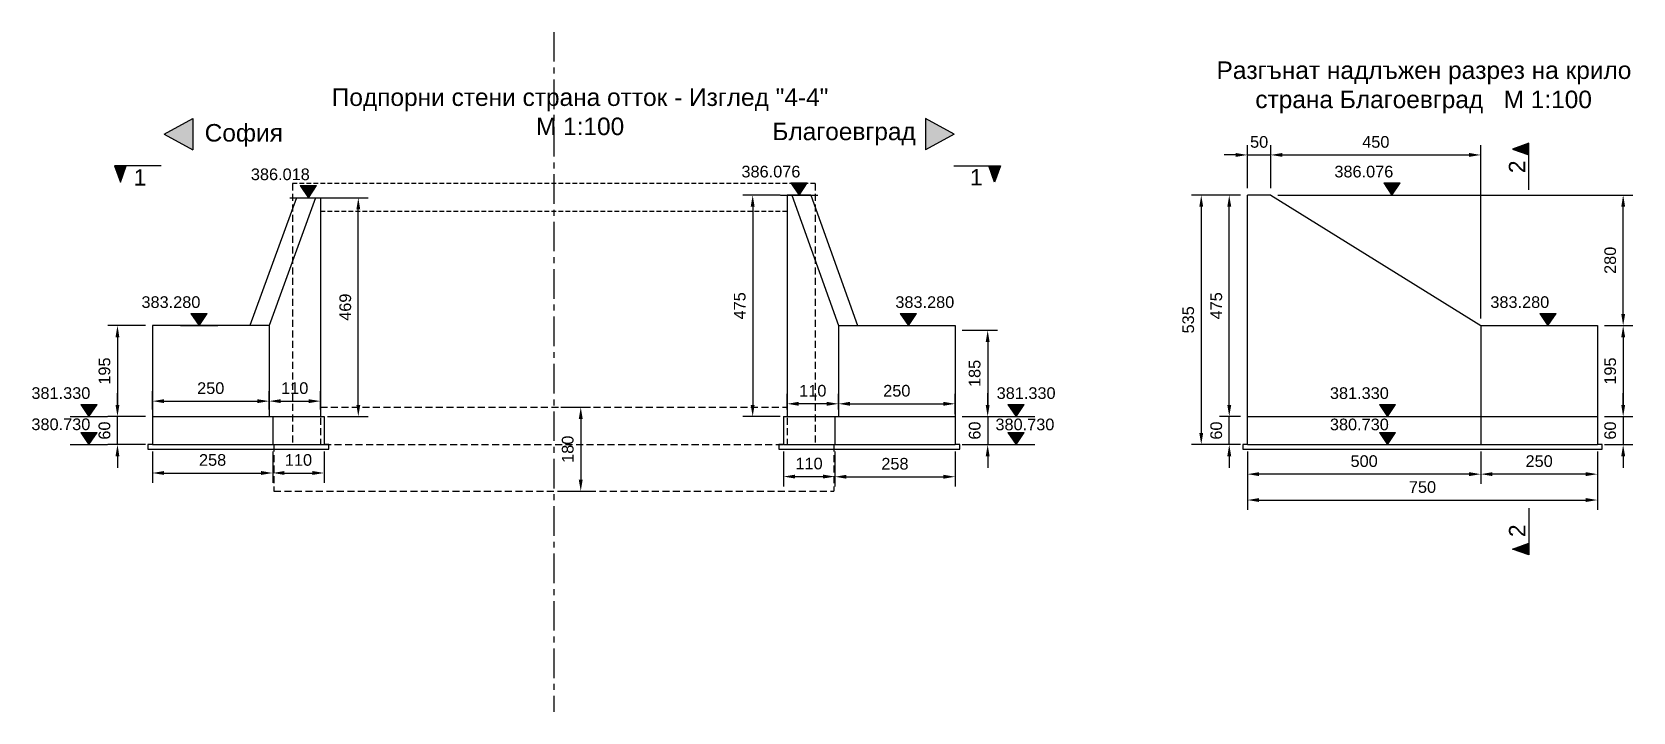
# Model space of a CAD drawing. Header units: centimetres. Extents: x 8495135 to 959133560, y 4530079 to 463453963.
# Drawn here: x 958987079 to 958990509, y 463417961 to 463419418 of the extents above; entities that cross this region are included whole.
import ezdxf
from ezdxf.enums import TextEntityAlignment as Align

# ---------------------------------------------------------------- set-up
doc = ezdxf.new("R2010")
doc.units = ezdxf.units.CM
doc.header["$LTSCALE"] = 0.1
for name, pattern in [('CENTER', [50.8, 31.75, -6.35, 6.35, -6.35]), ('CONTINU', [0]), ('DASHED', [0.75, 0.5, -0.25])]:
    doc.linetypes.add(name, pattern=pattern)
for name, color, linetype in [('br_dimension', 1, 'Continuous'), ('br_hatch_dark', 8, 'Continuous'), ('br_hatch_tumen', 8, 'Continuous'), ('br_view_yellow', 2, 'Continuous')]:
    doc.layers.add(name, color=color, linetype=linetype)
doc.styles.add('1-10 cm', font='arial.ttf', dxfattribs={"height": 2.5})
doc.styles.add('1-50 cm', font='arial.ttf', dxfattribs={"height": 12.5})
doc.styles.add('MM 1 to 100', font='arial.ttf', dxfattribs={"height": 25})
doc.styles.add('MM 1 to 50', font='arial.ttf', dxfattribs={"height": 12.5})
doc.styles.add('MM_ARIAL', font='arial.ttf')
doc.dimstyles.new('MM DIM 1 to 100', dxfattribs={"dimscale": 10, "dimtxt": 2.5, "dimasz": 2.5, "dimexe": 2.1, "dimexo": 1.5, "dimgap": 1.5, "dimtad": 1, "dimdec": 0, "dimdsep": 46, "dimtxsty": 'MM_ARIAL', "dimcen": 3, "dimclrd": 1, "dimclre": 1, "dimclrt": 7, "dimaunit": 2, "dimadec": 1, "dimazin": 0, "dimtp": 100, "dimtm": 3, "dimtfac": 1, "dimtdec": 0, "dimtix": 1, "dimtmove": 0, "dimatfit": 3, "dimfxl": 0, "dimtolj": 1, "dimtzin": 0, "dimarcsym": 0})

# ---------------------------------------------------------------- blocks, each defined once
blk = doc.blocks.new('*U226')
at = {"ltscale": 0.5}
blk.add_hatch(color=256, dxfattribs=at).paths.add_polyline_path([(-26.2, 39), (0, 0), (26.2, 39)])
for p, q in [((-60, 0), (0, 0)), ((-26.2, 39), (26.2, 39)), ((-26.2, 39), (0, 0)), ((0, 0), (26.2, 39)), ((0, 0), (60, 0))]:
    blk.add_line(p, q, dxfattribs=at)
at = {"color": 7, "ltscale": 0.5, "style": '1-10 cm'}
blk.add_attdef('1', text='', height=37.5, dxfattribs=at).set_placement((-90.4, 56.7), align=Align.CENTER)
blk = doc.blocks.new('*D420')
at = {"layer": 'br_hatch_tumen', "color": 1, "lineweight": -2, "transparency": 16777216}
for p, q in [((958988807.1, 463418609.2), (958988807.1, 463418642.6)), ((958989057.1, 463418599.2), (958989057.1, 463418642.6)), ((958988832.1, 463418621.6), (958989032.1, 463418621.6))]:
    blk.add_line(p, q, dxfattribs=at)
at = {"layer": 'br_hatch_tumen', "color": 1, "transparency": 16777216}
for points in [[(958988832.1, 463418625.8), (958988832.1, 463418617.4), (958988807.1, 463418621.6)], [(958989032.1, 463418625.8), (958989032.1, 463418617.4), (958989057.1, 463418621.6)]]:
    blk.add_solid(points, dxfattribs=at)
at = {"layer": 'br_hatch_tumen', "color": 7, "transparency": 16777216, "insert": (958988932.1, 463418649.4), "char_height": 25, "attachment_point": 5, "style": 'MM_ARIAL'}
blk.add_mtext('\\A1;250', dxfattribs=at)
blk = doc.blocks.new('*D421')
at = {"layer": 'br_hatch_tumen', "color": 1, "lineweight": -2, "transparency": 16777216}
for p, q in [((958989072.1, 463418779.2), (958989147.8, 463418779.2)), ((958989126.8, 463418754.2), (958989126.8, 463418619.2)), ((958989072.1, 463418594.2), (958989147.8, 463418594.2))]:
    blk.add_line(p, q, dxfattribs=at)
at = {"layer": 'br_hatch_tumen', "color": 1, "transparency": 16777216}
for points in [[(958989122.6, 463418754.2), (958989130.9, 463418754.2), (958989126.8, 463418779.2)], [(958989122.6, 463418619.2), (958989130.9, 463418619.2), (958989126.8, 463418594.2)]]:
    blk.add_solid(points, dxfattribs=at)
at = {"layer": 'br_hatch_tumen', "color": 7, "transparency": 16777216, "insert": (958989099, 463418686.7), "char_height": 25, "attachment_point": 5, "rotation": 90, "style": 'MM_ARIAL'}
blk.add_mtext('\\A1;185', dxfattribs=at)
blk = doc.blocks.new('*D422')
at = {"layer": 'br_hatch_tumen', "color": 1, "lineweight": -2, "transparency": 16777216}
for p, q in [((958989126.8, 463418619.2), (958989126.8, 463418644.2)), ((958989072.1, 463418594.2), (958989147.8, 463418594.2)), ((958989126.8, 463418594.2), (958989126.8, 463418534.2)), ((958989072.1, 463418534.2), (958989147.8, 463418534.2)), ((958989126.8, 463418509.2), (958989126.8, 463418484.2))]:
    blk.add_line(p, q, dxfattribs=at)
at = {"layer": 'br_hatch_tumen', "color": 1, "transparency": 16777216}
for points in [[(958989122.6, 463418619.2), (958989130.9, 463418619.2), (958989126.8, 463418594.2)], [(958989122.6, 463418509.2), (958989130.9, 463418509.2), (958989126.8, 463418534.2)]]:
    blk.add_solid(points, dxfattribs=at)
at = {"layer": 'br_hatch_tumen', "color": 7, "transparency": 16777216, "insert": (958989099, 463418564.2), "char_height": 25, "attachment_point": 5, "rotation": 90, "style": 'MM_ARIAL'}
blk.add_mtext('\\A1;60', dxfattribs=at)
blk = doc.blocks.new('*U410')
at = {"ltscale": 0.5}
blk.add_hatch(color=256, dxfattribs=at).paths.add_polyline_path([(-26.2, 39), (0, 0), (26.2, 39)])
for p, q in [((-60, 0), (0, 0)), ((-26.2, 39), (26.2, 39)), ((-26.2, 39), (0, 0)), ((0, 0), (26.2, 39)), ((0, 0), (60, 0))]:
    blk.add_line(p, q, dxfattribs=at)
at = {"color": 7, "ltscale": 0.5, "style": '1-10 cm'}
blk.add_attdef('1', text='', height=37.5, dxfattribs=at).set_placement((32.1, 56.7), align=Align.CENTER)
blk = doc.blocks.new('*U411')
at = {"ltscale": 0.5}
blk.add_hatch(color=256, dxfattribs=at).paths.add_polyline_path([(-26.2, 39), (0, 0), (26.2, 39)])
for p, q in [((-60, 0), (0, 0)), ((-26.2, 39), (26.2, 39)), ((-26.2, 39), (0, 0)), ((0, 0), (26.2, 39)), ((0, 0), (60, 0))]:
    blk.add_line(p, q, dxfattribs=at)
at = {"color": 7, "ltscale": 0.5, "style": '1-10 cm'}
blk.add_attdef('1', text='', height=37.5, dxfattribs=at).set_placement((28.2, 46), align=Align.CENTER)
blk = doc.blocks.new('*U412')
at = {"ltscale": 0.5}
blk.add_hatch(color=256, dxfattribs=at).paths.add_polyline_path([(-26.2, 39), (0, 0), (26.2, 39)])
for p, q in [((-60, 0), (0, 0)), ((-26.2, 39), (26.2, 39)), ((-26.2, 39), (0, 0)), ((0, 0), (26.2, 39)), ((0, 0), (60, 0))]:
    blk.add_line(p, q, dxfattribs=at)
at = {"color": 7, "ltscale": 0.5, "style": '1-10 cm'}
blk.add_attdef('1', text='', height=37.5, dxfattribs=at).set_placement((52.5, 56.7), align=Align.CENTER)
blk = doc.blocks.new('*D417')
at = {"layer": 'br_hatch_tumen', "color": 1, "lineweight": -2, "transparency": 16777216}
for p, q in [((958988682.1, 463419068.8), (958988602.3, 463419068.8)), ((958988623.3, 463419043.8), (958988623.3, 463418619.2)), ((958988682.1, 463418594.2), (958988602.3, 463418594.2))]:
    blk.add_line(p, q, dxfattribs=at)
at = {"layer": 'br_hatch_tumen', "color": 1, "transparency": 16777216}
for points in [[(958988619.1, 463419043.8), (958988627.4, 463419043.8), (958988623.3, 463419068.8)], [(958988619.1, 463418619.2), (958988627.4, 463418619.2), (958988623.3, 463418594.2)]]:
    blk.add_solid(points, dxfattribs=at)
at = {"layer": 'br_hatch_tumen', "color": 7, "transparency": 16777216, "insert": (958988595.6, 463418831.5), "char_height": 25, "attachment_point": 5, "rotation": 90, "style": 'MM_ARIAL'}
blk.add_mtext('\\A1;475', dxfattribs=at)
blk = doc.blocks.new('*D418')
at = {"layer": 'br_hatch_tumen', "color": 1, "lineweight": -2, "transparency": 16777216}
for p, q in [((958988697.1, 463418609.2), (958988697.1, 463418642.6)), ((958988807.1, 463418609.2), (958988807.1, 463418642.6)), ((958988782.1, 463418621.6), (958988722.1, 463418621.6))]:
    blk.add_line(p, q, dxfattribs=at)
at = {"layer": 'br_hatch_tumen', "color": 1, "transparency": 16777216}
for points in [[(958988722.1, 463418625.8), (958988722.1, 463418617.4), (958988697.1, 463418621.6)], [(958988782.1, 463418625.8), (958988782.1, 463418617.4), (958988807.1, 463418621.6)]]:
    blk.add_solid(points, dxfattribs=at)
at = {"layer": 'br_hatch_tumen', "color": 7, "transparency": 16777216, "insert": (958988752.1, 463418649.4), "char_height": 25, "attachment_point": 5, "style": 'MM_ARIAL'}
blk.add_mtext('\\A1;110', dxfattribs=at)
blk = doc.blocks.new('*D419')
at = {"layer": 'br_hatch_tumen', "color": 1, "lineweight": -2, "transparency": 16777216}
for p, q in [((958988689.1, 463418519.2), (958988689.1, 463418444.6)), ((958988799.1, 463418519.2), (958988799.1, 463418444.6)), ((958988714.1, 463418465.6), (958988774.1, 463418465.6))]:
    blk.add_line(p, q, dxfattribs=at)
at = {"layer": 'br_hatch_tumen', "color": 1, "transparency": 16777216}
for points in [[(958988714.1, 463418469.8), (958988714.1, 463418461.5), (958988689.1, 463418465.6)], [(958988774.1, 463418469.8), (958988774.1, 463418461.5), (958988799.1, 463418465.6)]]:
    blk.add_solid(points, dxfattribs=at)
at = {"layer": 'br_hatch_tumen', "color": 7, "transparency": 16777216, "insert": (958988744.1, 463418493.4), "char_height": 25, "attachment_point": 5, "style": 'MM_ARIAL'}
blk.add_mtext('\\A1;110', dxfattribs=at)
blk = doc.blocks.new('*D416')
at = {"layer": 'br_hatch_tumen', "color": 1, "lineweight": -2, "transparency": 16777216}
for p, q in [((958988799.1, 463418519.2), (958988799.1, 463418444.3)), ((958989057.1, 463418519.2), (958989057.1, 463418444.3)), ((958988824.1, 463418465.3), (958989032.1, 463418465.3))]:
    blk.add_line(p, q, dxfattribs=at)
at = {"layer": 'br_hatch_tumen', "color": 1, "transparency": 16777216}
for points in [[(958988824.1, 463418469.4), (958988824.1, 463418461.1), (958988799.1, 463418465.3)], [(958989032.1, 463418469.4), (958989032.1, 463418461.1), (958989057.1, 463418465.3)]]:
    blk.add_solid(points, dxfattribs=at)
at = {"layer": 'br_hatch_tumen', "color": 7, "transparency": 16777216, "insert": (958988928.1, 463418493), "char_height": 25, "attachment_point": 5, "style": 'MM_ARIAL'}
blk.add_mtext('\\A1;258', dxfattribs=at)
blk = doc.blocks.new('*D429')
at = {"layer": 'br_hatch_tumen', "color": 1, "lineweight": -2, "transparency": 16777216}
for p, q in [((958987262.3, 463418619.3), (958987262.3, 463418644.3)), ((958987322.1, 463418594.3), (958987241.3, 463418594.3)), ((958987262.3, 463418534.2), (958987262.3, 463418594.3)), ((958987322.1, 463418534.2), (958987241.3, 463418534.2)), ((958987262.3, 463418509.2), (958987262.3, 463418484.2))]:
    blk.add_line(p, q, dxfattribs=at)
at = {"layer": 'br_hatch_tumen', "color": 1, "transparency": 16777216}
for points in [[(958987258.1, 463418619.3), (958987266.4, 463418619.3), (958987262.3, 463418594.3)], [(958987258.1, 463418509.2), (958987266.4, 463418509.2), (958987262.3, 463418534.2)]]:
    blk.add_solid(points, dxfattribs=at)
at = {"layer": 'br_hatch_tumen', "color": 7, "transparency": 16777216, "insert": (958987234.5, 463418564.2), "char_height": 25, "attachment_point": 5, "rotation": 90, "style": 'MM_ARIAL'}
blk.add_mtext('\\A1;60', dxfattribs=at)
blk = doc.blocks.new('*D423')
at = {"layer": 'br_hatch_tumen', "color": 1, "lineweight": -2, "transparency": 16777216}
for p, q in [((958987322.1, 463418789.2), (958987241.3, 463418789.2)), ((958987262.3, 463418764.2), (958987262.3, 463418619.3)), ((958987322.1, 463418594.3), (958987241.3, 463418594.3))]:
    blk.add_line(p, q, dxfattribs=at)
at = {"layer": 'br_hatch_tumen', "color": 1, "transparency": 16777216}
for points in [[(958987258.1, 463418764.2), (958987266.4, 463418764.2), (958987262.3, 463418789.2)], [(958987258.1, 463418619.3), (958987266.4, 463418619.3), (958987262.3, 463418594.3)]]:
    blk.add_solid(points, dxfattribs=at)
at = {"layer": 'br_hatch_tumen', "color": 7, "transparency": 16777216, "insert": (958987234.5, 463418691.7), "char_height": 25, "attachment_point": 5, "rotation": 90, "style": 'MM_ARIAL'}
blk.add_mtext('\\A1;195', dxfattribs=at)
blk = doc.blocks.new('*D424')
at = {"layer": 'br_hatch_tumen', "color": 1, "lineweight": -2, "transparency": 16777216}
for p, q in [((958987337.1, 463418609.3), (958987337.1, 463418648.3)), ((958987362.1, 463418627.3), (958987562.1, 463418627.3)), ((958987587.1, 463418609.2), (958987587.1, 463418648.3))]:
    blk.add_line(p, q, dxfattribs=at)
at = {"layer": 'br_hatch_tumen', "color": 1, "transparency": 16777216}
for points in [[(958987362.1, 463418631.4), (958987362.1, 463418623.1), (958987337.1, 463418627.3)], [(958987562.1, 463418631.4), (958987562.1, 463418623.1), (958987587.1, 463418627.3)]]:
    blk.add_solid(points, dxfattribs=at)
at = {"layer": 'br_hatch_tumen', "color": 7, "transparency": 16777216, "insert": (958987462.1, 463418655), "char_height": 25, "attachment_point": 5, "style": 'MM_ARIAL'}
blk.add_mtext('\\A1;250', dxfattribs=at)
blk = doc.blocks.new('*D425')
at = {"layer": 'br_hatch_tumen', "color": 1, "lineweight": -2, "transparency": 16777216}
for p, q in [((958987587.1, 463418609.2), (958987587.1, 463418648.3)), ((958987612.1, 463418627.3), (958987672.1, 463418627.3)), ((958987697.1, 463418609.2), (958987697.1, 463418648.3))]:
    blk.add_line(p, q, dxfattribs=at)
at = {"layer": 'br_hatch_tumen', "color": 1, "transparency": 16777216}
for points in [[(958987612.1, 463418631.4), (958987612.1, 463418623.1), (958987587.1, 463418627.3)], [(958987672.1, 463418631.4), (958987672.1, 463418623.1), (958987697.1, 463418627.3)]]:
    blk.add_solid(points, dxfattribs=at)
at = {"layer": 'br_hatch_tumen', "color": 7, "transparency": 16777216, "insert": (958987642.1, 463418655), "char_height": 25, "attachment_point": 5, "style": 'MM_ARIAL'}
blk.add_mtext('\\A1;110', dxfattribs=at)
blk = doc.blocks.new('*D426')
at = {"layer": 'br_hatch_tumen', "color": 1, "lineweight": -2, "transparency": 16777216}
for p, q in [((958987337.1, 463418519.2), (958987337.1, 463418452.3)), ((958987595.1, 463418519.2), (958987595.1, 463418452.3)), ((958987362.1, 463418473.3), (958987570.1, 463418473.3))]:
    blk.add_line(p, q, dxfattribs=at)
at = {"layer": 'br_hatch_tumen', "color": 1, "transparency": 16777216}
for points in [[(958987362.1, 463418477.5), (958987362.1, 463418469.2), (958987337.1, 463418473.3)], [(958987570.1, 463418477.5), (958987570.1, 463418469.2), (958987595.1, 463418473.3)]]:
    blk.add_solid(points, dxfattribs=at)
at = {"layer": 'br_hatch_tumen', "color": 7, "transparency": 16777216, "insert": (958987466.1, 463418501.1), "char_height": 25, "attachment_point": 5, "style": 'MM_ARIAL'}
blk.add_mtext('\\A1;258', dxfattribs=at)
blk = doc.blocks.new('*D427')
at = {"layer": 'br_hatch_tumen', "color": 1, "lineweight": -2, "transparency": 16777216}
for p, q in [((958987595.1, 463418519.2), (958987595.1, 463418452.3)), ((958987705.1, 463418519.2), (958987705.1, 463418452.3)), ((958987620.1, 463418473.3), (958987680.1, 463418473.3))]:
    blk.add_line(p, q, dxfattribs=at)
at = {"layer": 'br_hatch_tumen', "color": 1, "transparency": 16777216}
for points in [[(958987620.1, 463418477.5), (958987620.1, 463418469.2), (958987595.1, 463418473.3)], [(958987680.1, 463418477.5), (958987680.1, 463418469.2), (958987705.1, 463418473.3)]]:
    blk.add_solid(points, dxfattribs=at)
at = {"layer": 'br_hatch_tumen', "color": 7, "transparency": 16777216, "insert": (958987650.1, 463418501.1), "char_height": 25, "attachment_point": 5, "style": 'MM_ARIAL'}
blk.add_mtext('\\A1;110', dxfattribs=at)
blk = doc.blocks.new('*D428')
at = {"layer": 'br_hatch_tumen', "color": 1, "lineweight": -2, "transparency": 16777216}
for p, q in [((958987712.1, 463419063), (958987799.3, 463419063)), ((958987778.3, 463418619.2), (958987778.3, 463419038)), ((958987712.1, 463418594.2), (958987799.3, 463418594.2))]:
    blk.add_line(p, q, dxfattribs=at)
at = {"layer": 'br_hatch_tumen', "color": 1, "transparency": 16777216}
for points in [[(958987774.1, 463419038), (958987782.5, 463419038), (958987778.3, 463419063)], [(958987774.1, 463418619.2), (958987782.5, 463418619.2), (958987778.3, 463418594.2)]]:
    blk.add_solid(points, dxfattribs=at)
at = {"layer": 'br_hatch_tumen', "color": 7, "transparency": 16777216, "insert": (958987750.5, 463418828.6), "char_height": 25, "attachment_point": 5, "rotation": 90, "style": 'MM_ARIAL'}
blk.add_mtext('\\A1;469', dxfattribs=at)
blk = doc.blocks.new('*U409')
at = {"ltscale": 0.5}
blk.add_hatch(color=256, dxfattribs=at).paths.add_polyline_path([(-26.2, 39), (0, 0), (26.2, 39)])
for p, q in [((-60, 0), (0, 0)), ((-26.2, 39), (26.2, 39)), ((-26.2, 39), (0, 0)), ((0, 0), (26.2, 39)), ((0, 0), (60, 0))]:
    blk.add_line(p, q, dxfattribs=at)
at = {"color": 7, "ltscale": 0.5, "style": '1-10 cm'}
blk.add_attdef('1', text='', height=37.5, dxfattribs=at).set_placement((-90.4, 46.5), align=Align.CENTER)
blk = doc.blocks.new('*D433')
at = {"layer": 'br_hatch_tumen', "color": 1, "lineweight": -2, "transparency": 16777216}
for p, q in [((958989668.4, 463419068.8), (958989563.4, 463419068.8)), ((958989584.4, 463419043.8), (958989584.4, 463418559.2)), ((958989668.4, 463418534.2), (958989563.4, 463418534.2))]:
    blk.add_line(p, q, dxfattribs=at)
at = {"layer": 'br_hatch_tumen', "color": 1, "transparency": 16777216}
for points in [[(958989580.2, 463419043.8), (958989588.5, 463419043.8), (958989584.4, 463419068.8)], [(958989580.2, 463418559.2), (958989588.5, 463418559.2), (958989584.4, 463418534.2)]]:
    blk.add_solid(points, dxfattribs=at)
at = {"layer": 'br_hatch_tumen', "color": 7, "transparency": 16777216, "insert": (958989556.6, 463418801.5), "char_height": 25, "attachment_point": 5, "rotation": 90, "style": 'MM_ARIAL'}
blk.add_mtext('\\A1;535', dxfattribs=at)
blk = doc.blocks.new('*D434')
at = {"layer": 'br_hatch_tumen', "color": 1, "lineweight": -2, "transparency": 16777216}
for p, q in [((958989644.4, 463418619.2), (958989644.4, 463418644.2)), ((958989668.4, 463418594.2), (958989623.4, 463418594.2)), ((958989644.4, 463418534.2), (958989644.4, 463418594.2)), ((958989668.4, 463418534.2), (958989623.4, 463418534.2)), ((958989644.4, 463418509.2), (958989644.4, 463418484.2))]:
    blk.add_line(p, q, dxfattribs=at)
at = {"layer": 'br_hatch_tumen', "color": 1, "transparency": 16777216}
for points in [[(958989640.2, 463418619.2), (958989648.6, 463418619.2), (958989644.4, 463418594.2)], [(958989640.2, 463418509.2), (958989648.6, 463418509.2), (958989644.4, 463418534.2)]]:
    blk.add_solid(points, dxfattribs=at)
at = {"layer": 'br_hatch_tumen', "color": 7, "transparency": 16777216, "insert": (958989616.6, 463418564.2), "char_height": 25, "attachment_point": 5, "rotation": 90, "style": 'MM_ARIAL'}
blk.add_mtext('\\A1;60', dxfattribs=at)
blk = doc.blocks.new('*D430')
at = {"layer": 'br_hatch_tumen', "color": 1, "lineweight": -2, "transparency": 16777216}
for p, q in [((958989668.4, 463419068.8), (958989623.4, 463419068.8)), ((958989644.4, 463418619.2), (958989644.4, 463419043.8)), ((958989668.4, 463418594.2), (958989623.4, 463418594.2))]:
    blk.add_line(p, q, dxfattribs=at)
at = {"layer": 'br_hatch_tumen', "color": 1, "transparency": 16777216}
for points in [[(958989640.2, 463419043.8), (958989648.6, 463419043.8), (958989644.4, 463419068.8)], [(958989640.2, 463418619.2), (958989648.6, 463418619.2), (958989644.4, 463418594.2)]]:
    blk.add_solid(points, dxfattribs=at)
at = {"layer": 'br_hatch_tumen', "color": 7, "transparency": 16777216, "insert": (958989616.7, 463418831.5), "char_height": 25, "attachment_point": 5, "rotation": 90, "style": 'MM_ARIAL'}
blk.add_mtext('\\A1;475', dxfattribs=at)
blk = doc.blocks.new('*D435')
at = {"layer": 'br_hatch_tumen', "color": 1, "lineweight": -2, "transparency": 16777216}
for p, q in [((958989683.4, 463419083.8), (958989683.4, 463419175.8)), ((958989733.4, 463419083.8), (958989733.4, 463419175.8)), ((958989658.4, 463419154.8), (958989633.4, 463419154.8)), ((958989683.4, 463419154.8), (958989733.4, 463419154.8)), ((958989758.4, 463419154.8), (958989783.4, 463419154.8))]:
    blk.add_line(p, q, dxfattribs=at)
at = {"layer": 'br_hatch_tumen', "color": 1, "transparency": 16777216}
for points in [[(958989658.4, 463419159), (958989658.4, 463419150.7), (958989683.4, 463419154.8)], [(958989758.4, 463419159), (958989758.4, 463419150.7), (958989733.4, 463419154.8)]]:
    blk.add_solid(points, dxfattribs=at)
at = {"layer": 'br_hatch_tumen', "color": 7, "transparency": 16777216, "insert": (958989708.4, 463419182.6), "char_height": 25, "attachment_point": 5, "style": 'MM_ARIAL'}
blk.add_mtext('\\A1;50', dxfattribs=at)
blk = doc.blocks.new('*D436')
at = {"layer": 'br_hatch_tumen', "color": 1, "lineweight": -2, "transparency": 16777216}
for p, q in [((958989748.4, 463419068.8), (958990509.4, 463419068.8)), ((958990488.4, 463418814.2), (958990488.4, 463419043.8)), ((958990448.4, 463418789.2), (958990509.4, 463418789.2))]:
    blk.add_line(p, q, dxfattribs=at)
at = {"layer": 'br_hatch_tumen', "color": 1, "transparency": 16777216}
for points in [[(958990484.3, 463419043.8), (958990492.6, 463419043.8), (958990488.4, 463419068.8)], [(958990484.3, 463418814.2), (958990492.6, 463418814.2), (958990488.4, 463418789.2)]]:
    blk.add_solid(points, dxfattribs=at)
at = {"layer": 'br_hatch_tumen', "color": 7, "transparency": 16777216, "insert": (958990460.7, 463418929), "char_height": 25, "attachment_point": 5, "rotation": 90, "style": 'MM_ARIAL'}
blk.add_mtext('\\A1;280', dxfattribs=at)
blk = doc.blocks.new('*D437')
at = {"layer": 'br_hatch_tumen', "color": 1, "lineweight": -2, "transparency": 16777216}
for p, q in [((958990448.4, 463418789.2), (958990509.4, 463418789.2)), ((958990488.4, 463418764.2), (958990488.4, 463418619.2)), ((958990448.4, 463418594.2), (958990509.4, 463418594.2))]:
    blk.add_line(p, q, dxfattribs=at)
at = {"layer": 'br_hatch_tumen', "color": 1, "transparency": 16777216}
for points in [[(958990484.3, 463418764.2), (958990492.6, 463418764.2), (958990488.4, 463418789.2)], [(958990484.3, 463418619.2), (958990492.6, 463418619.2), (958990488.4, 463418594.2)]]:
    blk.add_solid(points, dxfattribs=at)
at = {"layer": 'br_hatch_tumen', "color": 7, "transparency": 16777216, "insert": (958990460.7, 463418691.7), "char_height": 25, "attachment_point": 5, "rotation": 90, "style": 'MM_ARIAL'}
blk.add_mtext('\\A1;195', dxfattribs=at)
blk = doc.blocks.new('*D438')
at = {"layer": 'br_hatch_tumen', "color": 1, "lineweight": -2, "transparency": 16777216}
for p, q in [((958990488.4, 463418619.2), (958990488.4, 463418644.2)), ((958990448.4, 463418594.2), (958990509.4, 463418594.2)), ((958990488.4, 463418594.2), (958990488.4, 463418534.2)), ((958990448.4, 463418534.2), (958990509.4, 463418534.2)), ((958990488.4, 463418509.2), (958990488.4, 463418484.2))]:
    blk.add_line(p, q, dxfattribs=at)
at = {"layer": 'br_hatch_tumen', "color": 1, "transparency": 16777216}
for points in [[(958990484.3, 463418619.2), (958990492.6, 463418619.2), (958990488.4, 463418594.2)], [(958990484.3, 463418509.2), (958990492.6, 463418509.2), (958990488.4, 463418534.2)]]:
    blk.add_solid(points, dxfattribs=at)
at = {"layer": 'br_hatch_tumen', "color": 7, "transparency": 16777216, "insert": (958990460.7, 463418564.2), "char_height": 25, "attachment_point": 5, "rotation": 90, "style": 'MM_ARIAL'}
blk.add_mtext('\\A1;60', dxfattribs=at)
blk = doc.blocks.new('*D439')
at = {"layer": 'br_hatch_tumen', "color": 1, "lineweight": -2, "transparency": 16777216}
for p, q in [((958990183.4, 463418519.2), (958990183.4, 463418449.8)), ((958990433.4, 463418519.2), (958990433.4, 463418449.8)), ((958990408.4, 463418470.8), (958990208.4, 463418470.8))]:
    blk.add_line(p, q, dxfattribs=at)
at = {"layer": 'br_hatch_tumen', "color": 1, "transparency": 16777216}
for points in [[(958990208.4, 463418475), (958990208.4, 463418466.7), (958990183.4, 463418470.8)], [(958990408.4, 463418475), (958990408.4, 463418466.7), (958990433.4, 463418470.8)]]:
    blk.add_solid(points, dxfattribs=at)
at = {"layer": 'br_hatch_tumen', "color": 7, "transparency": 16777216, "insert": (958990308.4, 463418498.6), "char_height": 25, "attachment_point": 5, "style": 'MM_ARIAL'}
blk.add_mtext('\\A1;250', dxfattribs=at)
blk = doc.blocks.new('*D431')
at = {"layer": 'br_hatch_tumen', "color": 1, "lineweight": -2, "transparency": 16777216}
for p, q in [((958989683.4, 463418519.2), (958989683.4, 463418449.8)), ((958990183.4, 463418519.2), (958990183.4, 463418449.8)), ((958990158.4, 463418470.8), (958989708.4, 463418470.8))]:
    blk.add_line(p, q, dxfattribs=at)
at = {"layer": 'br_hatch_tumen', "color": 1, "transparency": 16777216}
for points in [[(958989708.4, 463418475), (958989708.4, 463418466.7), (958989683.4, 463418470.8)], [(958990158.4, 463418475), (958990158.4, 463418466.7), (958990183.4, 463418470.8)]]:
    blk.add_solid(points, dxfattribs=at)
at = {"layer": 'br_hatch_tumen', "color": 7, "transparency": 16777216, "insert": (958989933.4, 463418498.6), "char_height": 25, "attachment_point": 5, "style": 'MM_ARIAL'}
blk.add_mtext('\\A1;500', dxfattribs=at)
blk = doc.blocks.new('*D440')
at = {"layer": 'br_hatch_tumen', "color": 1, "lineweight": -2, "transparency": 16777216}
for p, q in [((958989683.4, 463418519.2), (958989683.4, 463418394.4)), ((958990433.4, 463418519.2), (958990433.4, 463418394.4)), ((958989708.4, 463418415.4), (958990408.4, 463418415.4))]:
    blk.add_line(p, q, dxfattribs=at)
at = {"layer": 'br_hatch_tumen', "color": 1, "transparency": 16777216}
for points in [[(958989708.4, 463418419.5), (958989708.4, 463418411.2), (958989683.4, 463418415.4)], [(958990408.4, 463418419.5), (958990408.4, 463418411.2), (958990433.4, 463418415.4)]]:
    blk.add_solid(points, dxfattribs=at)
at = {"layer": 'br_hatch_tumen', "color": 7, "transparency": 16777216, "insert": (958990058.4, 463418443.1), "char_height": 25, "attachment_point": 5, "style": 'MM_ARIAL'}
blk.add_mtext('\\A1;750', dxfattribs=at)
blk = doc.blocks.new('*U394')
at = {"ltscale": 0.5}
blk.add_hatch(color=256, dxfattribs=at).paths.add_polyline_path([(-26.2, 39), (0, 0), (26.2, 39)])
for p, q in [((-60, 0), (0, 0)), ((-26.2, 39), (26.2, 39)), ((-26.2, 39), (0, 0)), ((0, 0), (26.2, 39)), ((0, 0), (60, 0))]:
    blk.add_line(p, q, dxfattribs=at)
at = {"color": 7, "ltscale": 0.5, "style": '1-10 cm'}
blk.add_attdef('1', text='', height=37.5, dxfattribs=at).set_placement((-90.4, 46), align=Align.CENTER)
blk = doc.blocks.new('*D432')
at = {"layer": 'br_hatch_tumen', "color": 1, "lineweight": -2, "transparency": 16777216}
for p, q in [((958989733.4, 463419083.8), (958989733.4, 463419175.8)), ((958990183.4, 463418804.2), (958990183.4, 463419175.8)), ((958989758.4, 463419154.8), (958990158.4, 463419154.8))]:
    blk.add_line(p, q, dxfattribs=at)
at = {"layer": 'br_hatch_tumen', "color": 1, "transparency": 16777216}
for points in [[(958989758.4, 463419159), (958989758.4, 463419150.7), (958989733.4, 463419154.8)], [(958990158.4, 463419159), (958990158.4, 463419150.7), (958990183.4, 463419154.8)]]:
    blk.add_solid(points, dxfattribs=at)
at = {"layer": 'br_hatch_tumen', "color": 7, "transparency": 16777216, "insert": (958989958.4, 463419182.6), "char_height": 25, "attachment_point": 5, "style": 'MM_ARIAL'}
blk.add_mtext('\\A1;450', dxfattribs=at)
blk = doc.blocks.new('*U149')
at = {"linetype": 'CONTINU', "ltscale": 0.5}
blk.add_hatch(color=256, dxfattribs=at).paths.add_polyline_path([(-131.2, -52.5), (-150, 0), (-112.5, 0)])
at = {"ltscale": 0.5}
blk.add_line((0, 0), (-150, 0), dxfattribs=at)
at = {"lineweight": -3, "ltscale": 0.5}
for p, q in [((-150, 0), (-131.2, -52.5)), ((-131.2, -52.5), (-112.5, 0))]:
    blk.add_line(p, q, dxfattribs=at)
at = {"color": 7, "ltscale": 0.5, "style": '1-50 cm'}
blk.add_attdef('1', text='', height=52.5, dxfattribs=at).set_placement((-68.6, -37.6), align=Align.MIDDLE_CENTER)
blk = doc.blocks.new('*U148')
at = {"linetype": 'CONTINU', "ltscale": 0.5}
blk.add_hatch(color=256, dxfattribs=at).paths.add_polyline_path([(-131.2, -52.5), (-150, 0), (-112.5, 0)])
at = {"ltscale": 0.5}
blk.add_line((0, 0), (-150, 0), dxfattribs=at)
at = {"lineweight": -3, "ltscale": 0.5}
for p, q in [((-150, 0), (-131.2, -52.5)), ((-131.2, -52.5), (-112.5, 0))]:
    blk.add_line(p, q, dxfattribs=at)
at = {"color": 7, "ltscale": 0.5, "style": '1-50 cm'}
blk.add_attdef('1', text='', height=52.5, dxfattribs=at).set_placement((-66.9, -37.2), align=Align.MIDDLE_CENTER)
blk = doc.blocks.new('*D830')
at = {"layer": 'br_hatch_tumen', "color": 1, "lineweight": -2, "transparency": 16777216}
for p, q in [((958988212.1, 463418614.2), (958988275.9, 463418614.2)), ((958988254.9, 463418589.2), (958988254.9, 463418459.2)), ((958988212.1, 463418434.2), (958988275.9, 463418434.2))]:
    blk.add_line(p, q, dxfattribs=at)
at = {"layer": 'br_hatch_tumen', "color": 1, "transparency": 16777216}
for points in [[(958988250.7, 463418589.2), (958988259.1, 463418589.2), (958988254.9, 463418614.2)], [(958988250.7, 463418459.2), (958988259.1, 463418459.2), (958988254.9, 463418434.2)]]:
    blk.add_solid(points, dxfattribs=at)
at = {"layer": 'br_hatch_tumen', "color": 7, "transparency": 16777216, "insert": (958988227.1, 463418524.2), "char_height": 25, "attachment_point": 5, "rotation": 90, "style": 'MM_ARIAL'}
blk.add_mtext('\\A1;180', dxfattribs=at)

msp = doc.modelspace()

# ---------------------------------------------------------------- hatches: boundary and pattern name
at = {"layer": 'br_hatch_dark', "ltscale": 0.5}
h = msp.add_hatch(color=256, dxfattribs=at)
h.dxf.hatch_style = 1
h.paths.add_polyline_path([(958987423.81, 463419166.08), (958987423.81, 463419233.23), (958987362.32, 463419199.65)])
h = msp.add_hatch(color=256, dxfattribs=at)
h.dxf.hatch_style = 1
h.paths.add_polyline_path([(958988993.78, 463419166.08), (958988993.78, 463419233.23), (958989055.27, 463419199.65)])

# ---------------------------------------------------------------- linework, layer by layer
at = {"layer": 'br_dimension', "linetype": 'CENTER', "ltscale": 20}
msp.add_line((958988197.07, 463419418.22), (958988197.07, 463417961.23), dxfattribs=at)
at = {"layer": 'br_dimension', "ltscale": 0.5}
for points in [[(958987337.07, 463418534.18), (958987327.07, 463418534.18), (958987327.07, 463418524.18), (958987705.06, 463418524.18), (958987715.06, 463418524.18), (958987715.06, 463418534.18), (958987705.06, 463418534.18)], [(958988689.07, 463418534.18), (958988679.07, 463418534.18), (958988679.07, 463418524.18), (958989057.07, 463418524.18), (958989067.07, 463418524.18), (958989067.07, 463418534.18), (958989057.07, 463418534.18)], [(958989683.43, 463418534.18), (958989673.43, 463418534.18), (958989673.43, 463418524.18), (958990433.43, 463418524.18), (958990443.43, 463418524.18), (958990443.43, 463418534.18), (958990433.43, 463418534.18)]]:
    msp.add_lwpolyline(points, dxfattribs=at)
at = {"layer": 'br_hatch_dark', "ltscale": 0.5}
for p, q in [((958987362.32, 463419199.65), (958987423.81, 463419233.23)), ((958987423.81, 463419233.23), (958987423.81, 463419166.08)), ((958988993.78, 463419233.23), (958988993.78, 463419166.08)), ((958989055.27, 463419199.65), (958988993.78, 463419233.23)), ((958987362.32, 463419199.65), (958987423.81, 463419166.08)), ((958989055.27, 463419199.65), (958988993.78, 463419166.08))]:
    msp.add_line(p, q, dxfattribs=at)
at = {"layer": 'br_hatch_tumen', "linetype": 'DASHED', "ltscale": 300}
for p, q in [((958987637.07, 463419093.77), (958987637.07, 463418534.18)), ((958988757.07, 463419093.77), (958988757.07, 463418534.18)), ((958987697.07, 463418614.18), (958987697.07, 463418534.18)), ((958987697.07, 463418614.18), (958988697.07, 463418614.18)), ((958988697.07, 463418614.18), (958988697.07, 463418534.18)), ((958987597.32, 463418534.18), (958987597.32, 463418434.18)), ((958987705.06, 463418534.18), (958988689.07, 463418534.18)), ((958988796.82, 463418534.18), (958988796.82, 463418434.18)), ((958987597.32, 463418434.18), (958988796.82, 463418434.18))]:
    msp.add_line(p, q, dxfattribs=at)
at = {"layer": 'br_hatch_tumen', "linetype": 'DASHED', "ltscale": 200}
for p, q in [((958988757.07, 463419093.77), (958987637.07, 463419093.77)), ((958988697.05, 463419033.77), (958987697.05, 463419033.77))]:
    msp.add_line(p, q, dxfattribs=at)
at = {"layer": 'br_view_yellow'}
for p, q in [((958987645.92, 463419063), (958987546.06, 463418789.19)), ((958987686.92, 463419063), (958987587.07, 463418789.18)), ((958987645.92, 463419063), (958987697.07, 463419062.99)), ((958987697.07, 463419062.99), (958987697.07, 463418594.18)), ((958988748.22, 463419068.85), (958988697.05, 463419068.85)), ((958988697.07, 463419068.85), (958988697.07, 463418594.18)), ((958988707.22, 463419068.85), (958988807.07, 463418789.18)), ((958988748.22, 463419068.85), (958988848.07, 463418789.18)), ((958989683.43, 463418534.18), (958989683.43, 463419068.85)), ((958989733.43, 463419068.85), (958989683.43, 463419068.85)), ((958989733.43, 463419068.85), (958990183.43, 463418789.18)), ((958987587.07, 463418789.18), (958987337.07, 463418789.18)), ((958987337.07, 463418789.18), (958987337.07, 463418726.54)), ((958987337.07, 463418789.18), (958987337.07, 463418534.18)), ((958987587.07, 463418789.18), (958987587.07, 463418594.18)), ((958988807.07, 463418789.18), (958989057.07, 463418789.18)), ((958988807.07, 463418789.18), (958988807.07, 463418594.18)), ((958989057.07, 463418789.18), (958989057.07, 463418534.18)), ((958990183.43, 463418789.18), (958990183.43, 463418534.18)), ((958990183.43, 463418789.18), (958990433.43, 463418789.18)), ((958990433.43, 463418789.18), (958990433.43, 463418534.18)), ((958987337.07, 463418594.18), (958987705.06, 463418594.18)), ((958987595.06, 463418594.18), (958987595.06, 463418534.18)), ((958987705.06, 463418594.18), (958987705.06, 463418534.18)), ((958988689.07, 463418594.18), (958989057.07, 463418594.18)), ((958988689.07, 463418594.18), (958988689.07, 463418534.18)), ((958988799.07, 463418594.18), (958988799.07, 463418534.18)), ((958989683.43, 463418594.18), (958990183.43, 463418594.18)), ((958990183.43, 463418594.18), (958990433.43, 463418594.18)), ((958987337.07, 463418534.18), (958987705.06, 463418534.18)), ((958988689.07, 463418534.18), (958989057.07, 463418534.18)), ((958989683.43, 463418534.18), (958990183.43, 463418534.18)), ((958990183.43, 463418534.18), (958990433.43, 463418534.18))]:
    msp.add_line(p, q, dxfattribs=at)

# ---------------------------------------------------------------- block references
at = {"layer": 'br_dimension'}
ref = msp.add_blockref('*U149', (958990286.01, 463419080.07), dxfattribs=dict(at, xscale=0.66667, yscale=0.66667, zscale=0.66667, rotation=270))
ref.add_attrib('1', '2', dxfattribs={"layer": '0', "color": 7, "ltscale": 0.5, "height": 35, "rotation": 90, "style": '1-50 cm'}).set_placement((958990260.98, 463419129.47), align=Align.MIDDLE_CENTER)
at = {"layer": 'br_dimension', "xscale": 0.66667, "yscale": 0.66667, "zscale": 0.66667}
msp.add_blockref('*U149', (958987356.26, 463419131.83), dxfattribs=at).add_auto_attribs({'1': '1'})
at = {"layer": 'br_dimension', "ltscale": 0.5, "xscale": 0.666667, "yscale": 0.666667, "zscale": 0.666667, "rotation": 3.101571329105025e-05}
for name, p, values in [('*U226', (958987671.49, 463419063), {'1': '386.018'}), ('*U226', (958988722.64, 463419068.85), {'1': '386.076'}), ('*U226', (958989993.05, 463419068.85), {'1': '386.076'}), ('*U226', (958987437.07, 463418789.18), {'1': '383.280'}), ('*U412', (958988957.07, 463418789.18), {'1': '383.280'}), ('*U226', (958990327.17, 463418789.18), {'1': '383.280'}), ('*U226', (958987201.27, 463418594.26), {'1': '381.330'}), ('*U410', (958989187.76, 463418594.18), {'1': '381.330'}), ('*U226', (958989983.43, 463418594.18), {'1': '381.330'}), ('*U409', (958987201.27, 463418534.18), {'1': '380.730'}), ('*U411', (958989187.76, 463418534.18), {'1': '380.730'}), ('*U394', (958989983.43, 463418534.18), {'1': '380.730'})]:
    msp.add_blockref(name, p, dxfattribs=at).add_auto_attribs(values)
at = {"layer": 'br_dimension'}
ref = msp.add_blockref('*U148', (958989054.13, 463419131.83), dxfattribs=dict(at, xscale=-0.66667, yscale=0.66667, zscale=0.66667))
ref.add_attrib('1', '1', dxfattribs={"layer": '0', "color": 7, "ltscale": 0.5, "height": 35, "style": '1-50 cm'}).set_placement((958989102.42, 463419107.01), align=Align.MIDDLE_CENTER)
ref = msp.add_blockref('*U148', (958990286.01, 463418397.84), dxfattribs=dict(at, xscale=-0.66667, yscale=0.66667, zscale=0.66667, rotation=270))
ref.add_attrib('1', '2', dxfattribs={"layer": '0', "color": 7, "ltscale": 0.5, "height": 35, "rotation": 90, "style": '1-50 cm'}).set_placement((958990261.2, 463418349.56), align=Align.MIDDLE_CENTER)

# ---------------------------------------------------------------- texts
at = {"layer": 'br_hatch_dark', "ltscale": 0.5, "style": 'MM 1 to 100'}
msp.add_text('София', height=37.5, dxfattribs=at).set_placement((958987449.1, 463419202.26), align=Align.MIDDLE_LEFT)
msp.add_text('Благоевград', height=37.5, dxfattribs=at).set_placement((958988972.74, 463419205.23), align=Align.MIDDLE_RIGHT)
at = {"layer": 'br_view_yellow', "char_height": 37.5, "attachment_point": 1}
for s, insert, width, style in [('\\pi10.162;Разгънат надлъжен разрез на крило \\P\\pi93.284;страна Благоевград   М 1:100', (958989606.96, 463419355.13), 903.2883, 'MM 1 to 100'), ('\\pi20.482;Подпорни стени страна отток - Изглед "4-4"\\P\\pi457.83;М 1:100', (958987700.95, 463419297.31), 1098.5619, 'MM 1 to 50')]:
    msp.add_mtext(s, dxfattribs=dict(at, insert=insert, width=width, style=style))

# ---------------------------------------------------------------- dimensions: what is measured, and where the dimension line sits
at = {"layer": 'br_hatch_tumen'}
for base, p1, p2, picture, middle in [((958989733.43, 463419154.82), (958989683.43, 463419068.85), (958989733.43, 463419068.85), '*D435', (958989708.43, 463419182.58)), ((958990183.43, 463419154.82), (958989733.43, 463419068.85), (958990183.43, 463418789.18), '*D432', (958989958.43, 463419182.58)), ((958987587.07, 463418627.25), (958987337.07, 463418594.26), (958987587.07, 463418594.18), '*D424', (958987462.07, 463418655.02)), ((958987697.07, 463418627.25), (958987587.07, 463418594.18), (958987697.07, 463418594.18), '*D425', (958987642.07, 463418655.02)), ((958988697.07, 463418621.6), (958988807.07, 463418594.18), (958988697.07, 463418594.18), '*D418', (958988752.07, 463418649.37)), ((958989057.07, 463418621.6), (958988807.07, 463418594.18), (958989057.07, 463418584.18), '*D420', (958988932.07, 463418649.37)), ((958987595.06, 463418473.33), (958987337.07, 463418534.18), (958987595.06, 463418534.18), '*D426', (958987466.07, 463418501.09)), ((958987705.06, 463418473.33), (958987595.06, 463418534.18), (958987705.06, 463418534.18), '*D427', (958987650.06, 463418501.09)), ((958988799.07, 463418465.64), (958988689.07, 463418534.18), (958988799.07, 463418534.18), '*D419', (958988744.07, 463418493.4)), ((958989057.07, 463418465.27), (958988799.07, 463418534.18), (958989057.07, 463418534.18), '*D416', (958988928.07, 463418493.03)), ((958989683.43, 463418470.83), (958990183.43, 463418534.18), (958989683.43, 463418534.18), '*D431', (958989933.43, 463418498.59)), ((958990433.43, 463418415.36), (958989683.43, 463418534.18), (958990433.43, 463418534.18), '*D440', (958990058.43, 463418443.12)), ((958990183.43, 463418470.83), (958990433.43, 463418534.18), (958990183.43, 463418534.18), '*D439', (958990308.43, 463418498.59))]:
    dim = msp.add_linear_dim(base=base, p1=p1, p2=p2, dimstyle='MM DIM 1 to 100', dxfattribs=at)
    dim.commit()
    dim.dimension.update_dxf_attribs({"geometry": picture, "text_midpoint": middle})
for base, p1, p2, picture, middle in [((958987778.3, 463419062.99), (958987697.07, 463418594.18), (958987697.07, 463419062.99), '*D428', (958987750.53, 463418828.59)), ((958988623.26, 463418594.18), (958988697.07, 463419068.85), (958988697.07, 463418594.18), '*D417', (958988595.55, 463418831.52)), ((958989584.35, 463418534.18), (958989683.43, 463419068.85), (958989683.43, 463418534.18), '*D433', (958989556.58, 463418801.52)), ((958989644.41, 463419068.85), (958989683.43, 463418594.18), (958989683.43, 463419068.85), '*D430', (958989616.7, 463418831.52)), ((958990488.43, 463419068.85), (958990433.43, 463418789.18), (958989733.43, 463419068.85), '*D436', (958990460.66, 463418929.02)), ((958987262.27, 463418594.26), (958987337.07, 463418789.18), (958987337.07, 463418594.26), '*D423', (958987234.51, 463418691.72)), ((958989126.76, 463418594.18), (958989057.07, 463418779.18), (958989057.07, 463418594.18), '*D421', (958989099, 463418686.68)), ((958990488.43, 463418594.18), (958990433.43, 463418789.18), (958990433.43, 463418594.18), '*D437', (958990460.66, 463418691.68)), ((958987262.27, 463418594.26), (958987337.07, 463418534.18), (958987337.07, 463418594.26), '*D429', (958987234.51, 463418564.22)), ((958989126.76, 463418534.18), (958989057.07, 463418594.18), (958989057.07, 463418534.18), '*D422', (958989099, 463418564.18)), ((958989644.41, 463418594.18), (958989683.43, 463418534.18), (958989683.43, 463418594.18), '*D434', (958989616.65, 463418564.18)), ((958990488.43, 463418534.18), (958990433.43, 463418594.18), (958990433.43, 463418534.18), '*D438', (958990460.66, 463418564.18)), ((958988254.9, 463418434.18), (958988197.07, 463418614.18), (958988197.07, 463418434.18), '*D830', (958988227.13, 463418524.18))]:
    dim = msp.add_linear_dim(base=base, p1=p1, p2=p2, angle=90, dimstyle='MM DIM 1 to 100', dxfattribs=at)
    dim.commit()
    dim.dimension.update_dxf_attribs({"geometry": picture, "text_midpoint": middle})

doc.saveas('drawing.dxf')
